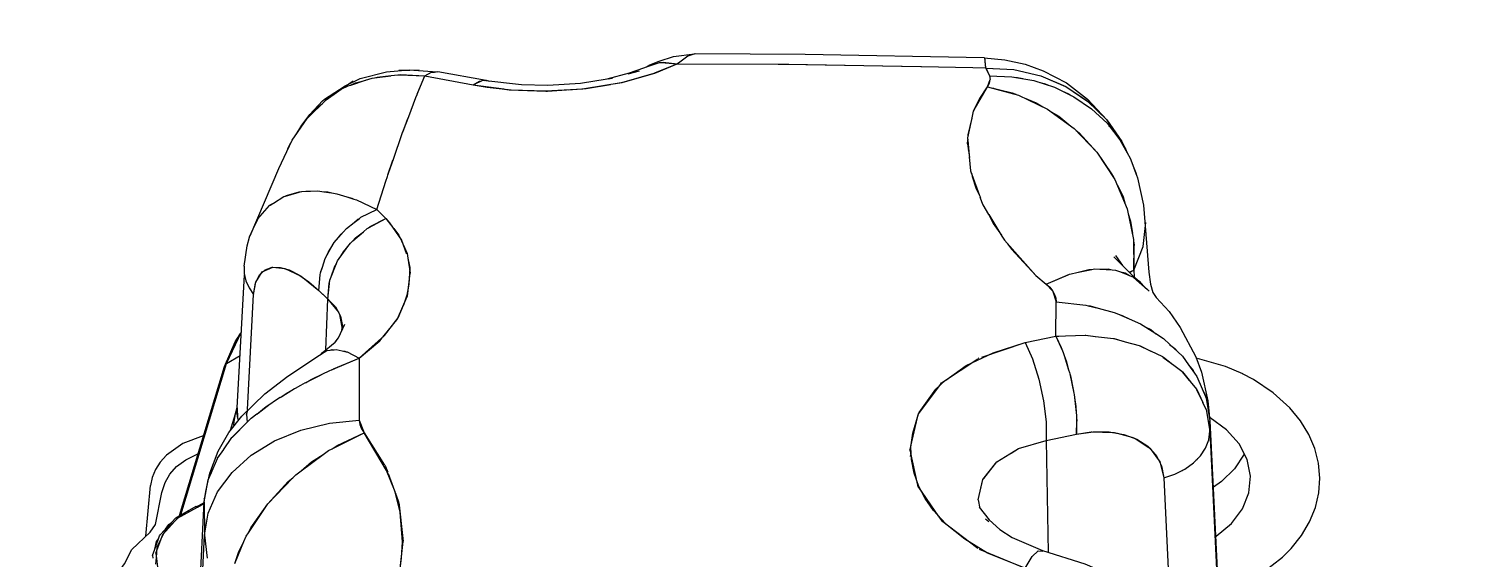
# Model space of a CAD drawing. Header units: millimetres. Extents: x 1084702 to 1166801, y 36632 to 124519.
# Drawn here: x 1102688 to 1102894.3, y 46001 to 46076.4 of the extents above; entities that cross this region are included whole.
import ezdxf

# ---------------------------------------------------------------- set-up
doc = ezdxf.new("R2010")
doc.units = ezdxf.units.MM
doc.header["$LTSCALE"] = 250
doc.layers.get('0').update_dxf_attribs({"color": 255})
doc.layers.add('%posline', color=240, linetype='Continuous')
doc.layers.add('%symbol', color=1, linetype='Continuous')
doc.styles.add('ROMANS', font='ROMANS.shx', dxfattribs={"height": 100})
doc.dimstyles.new('dott', dxfattribs={"dimscale": 100, "dimtxt": 150, "dimasz": 0.01, "dimexe": 0.5, "dimexo": 1, "dimgap": 1, "dimtad": 1, "dimdsep": 46, "dimtxsty": 'ROMANS', "dimcen": 1.5, "dimclrd": 1, "dimclre": 1, "dimclrt": 2, "dimazin": 2, "dimtfac": 1, "dimtmove": 2, "dimatfit": 3, "dimldrblk": 'DOT', "dimfxl": 1, "dimtvp": 100, "dimtolj": 1, "dimarcsym": 0})

# ---------------------------------------------------------------- blocks, each defined once
blk = doc.blocks.new('_Dot')
at = {"color": 0, "linetype": 'ByBlock', "lineweight": -2}
blk.add_line((-0.5, 0), (-1, 0), dxfattribs=at)
at = {"color": 0, "linetype": 'ByBlock', "const_width": 0.5}
blk.add_lwpolyline([(-0.25, 0, 1), (0.25, 0, 1)], format="xyb", close=True, dxfattribs=at)
blk = doc.blocks.new('GENERATOR-BORDE')
for p, q in [((-2130.01, -429.28), (-2128.44, -460.98)), ((-2130.01, -429.28), (-2128.44, -460.98)), ((-2129.71, -440.99), (-2128.46, -465.74)), ((-2129.71, -440.99), (-2128.46, -465.74)), ((-1985.31, -477.26), (-1983.81, -446.89)), ((-1985.31, -477.26), (-1983.81, -446.89)), ((-1991.89, -469.13), (-1990.92, -448.94)), ((-1991.89, -469.13), (-1990.92, -448.94)), ((-1985.31, -475.77), (-1984.11, -450.77)), ((-1985.31, -475.77), (-1984.11, -450.77)), ((-2135.34, -458.41), (-2135.04, -455.67)), ((-2100.72, -454.95), (-2100.14, -460.09)), ((-2135.84, -458.1), (-2135.8, -457.73)), ((-2135.33, -456.87), (-2135.27, -457.78)), ((-2135.27, -457.78), (-2135.17, -459.27)), ((-2128.44, -460.98), (-2128.06, -457.73)), ((-2128.44, -460.98), (-2128.06, -457.73)), ((-2124.09, -456.94), (-2123.6, -458.5)), ((-2124.09, -456.94), (-2122.81, -460.07)), ((-2018.15, -459.01), (-2011.62, -456.29)), ((-2011.62, -456.29), (-2010.62, -457.92)), ((-2011.62, -456.29), (-2010.62, -457.92)), ((-2135.84, -458.1), (-2135.51, -459.01)), ((-2135.51, -459.01), (-2135.27, -460.06)), ((-2135.51, -459.01), (-2134.98, -460.47)), ((-2135.34, -458.41), (-2134.37, -461.08)), ((-2135.17, -459.27), (-2134.07, -461.53)), ((-2123.6, -458.5), (-2122.81, -460.07)), ((-2023.53, -463.05), (-2018.35, -459.12)), ((-2010.62, -457.92), (-2009.76, -458.76)), ((-2010.62, -457.92), (-2009.76, -458.76)), ((-2009.76, -458.76), (-2009.1, -458.71)), ((-2009.76, -458.76), (-2009.1, -458.71)), ((-2008.62, -474.48), (-2008.36, -458.5)), ((-2008.62, -474.48), (-2008.36, -458.5)), ((-2136.76, -460.83), (-2136.09, -468.04)), ((-2135.27, -460.06), (-2134.98, -460.47)), ((-2134.98, -460.47), (-2134.83, -460.88)), ((-2134.83, -460.88), (-2134.69, -461.08)), ((-2134.69, -461.08), (-2132.5, -463.45)), ((-2134.37, -461.08), (-2132.25, -463.39)), ((-2134.07, -461.53), (-2132.12, -463.48)), ((-2133.99, -461.85), (-2133.5, -462.52)), ((-2128.46, -465.74), (-2128.44, -460.98)), ((-2128.46, -465.74), (-2128.44, -460.98)), ((-2128.44, -460.98), (-2127.89, -464.12)), ((-2128.44, -460.98), (-2127.89, -464.12)), ((-2122.81, -460.07), (-2122.49, -460.86)), ((-2122.49, -460.86), (-2122.18, -461.32)), ((-2122.18, -461.32), (-2121.82, -462.03)), ((-2122.18, -461.32), (-2119.43, -465.44)), ((-2100.73, -465.24), (-2100.18, -460.52)), ((-2100.17, -460.47), (-2100.13, -460.13)), ((-2100.14, -460.09), (-2100.13, -460.13)), ((-2133.5, -462.52), (-2133.11, -462.79)), ((-2132.5, -463.45), (-2129.62, -465.1)), ((-2132.25, -463.39), (-2129.44, -464.99)), ((-2132.12, -463.48), (-2129.44, -464.99)), ((-2131.97, -463.76), (-2125.58, -485)), ((-2131.97, -463.76), (-2125.58, -485)), ((-2131.78, -463.87), (-2125.3, -485.44)), ((-2131.78, -463.87), (-2125.3, -485.44)), ((-2121.82, -462.03), (-2119.43, -465.44)), ((-2121.23, -462.74), (-2121.23, -462.88)), ((-2100.45, -462.89), (-2100.4, -462.89)), ((-2100.45, -462.89), (-2100.4, -462.89)), ((-2026.86, -467.84), (-2023.93, -463.62)), ((-2023.92, -463.61), (-2023.53, -463.05)), ((-2017.24, -463.32), (-2016.76, -462.95)), ((-2130.81, -464.42), (-2130.74, -464.47)), ((-2130.74, -464.47), (-2130.66, -464.51)), ((-2129.62, -465.1), (-2129.44, -464.99)), ((-2129.53, -465.05), (-2128.61, -465.56)), ((-2129.53, -465.05), (-2128.61, -465.56)), ((-2129.44, -464.99), (-2128.53, -465.57)), ((-2129.44, -464.99), (-2128.53, -465.5)), ((-2128.61, -465.56), (-2128.53, -465.63)), ((-2128.61, -465.56), (-2128.53, -465.63)), ((-2128.46, -465.74), (-2127.91, -468.84)), ((-2128.46, -465.74), (-2128.25, -467.19)), ((-2127.89, -464.12), (-2126.56, -467.13)), ((-2127.89, -464.12), (-2126.56, -467.13)), ((-2119.43, -465.44), (-2116.51, -468.6)), ((-2119.43, -465.44), (-2115.84, -469.16)), ((-2102.28, -469.74), (-2100.88, -465.88)), ((-2100.87, -465.86), (-2100.77, -465.56)), ((-2100.77, -465.56), (-2100.73, -465.28)), ((-2018.32, -466), (-2018.05, -464.8)), ((-2018.32, -466), (-2017.63, -468.89)), ((-2128.53, -466.15), (-2128.39, -466.21)), ((-2126.56, -467.13), (-2124.5, -469.91)), ((-2126.56, -467.13), (-2124.5, -469.91)), ((-2117.53, -467.41), (-2117.53, -467.5)), ((-2101.22, -466.8), (-2101.11, -466.83)), ((-2101.22, -466.82), (-2101.12, -466.85)), ((-2027.93, -472.65), (-2026.93, -468.09)), ((-2026.92, -468.06), (-2026.88, -467.87)), ((-2026.88, -467.87), (-2026.86, -467.84)), ((-2017.97, -467.45), (-2017.63, -468.89)), ((-2127.91, -468.84), (-2127.9, -468.86)), ((-2127.9, -468.85), (-2127.9, -468.87)), ((-2127.9, -468.86), (-2127.56, -469.65)), ((-2127.9, -468.87), (-2127.45, -469.9)), ((-2127.49, -469.81), (-2126.58, -471.92)), ((-2124.5, -469.91), (-2121.77, -472.36)), ((-2124.5, -469.91), (-2121.77, -472.36)), ((-2116.51, -468.6), (-2115.84, -469.16)), ((-2115.84, -469.16), (-2115.44, -469.58)), ((-2115.44, -469.58), (-2114.66, -470.16)), ((-2114.66, -470.16), (-2113.17, -471.41)), ((-2114.66, -470.16), (-2111.55, -472.45)), ((-2102.64, -470.74), (-2102.35, -469.93)), ((-2017.63, -468.89), (-2015.64, -471.41)), ((-2017.49, -469.07), (-2015.64, -471.41)), ((-1992.39, -471.21), (-1991.89, -469.13)), ((-1992.21, -470.84), (-1991.89, -469.13)), ((-1991.89, -469.13), (-1990.31, -469.67)), ((-1990.31, -469.67), (-1988.89, -470.4)), ((-1989.45, -470.11), (-1989.23, -470.2)), ((-1989.23, -470.2), (-1989.13, -470.28)), ((-2126.58, -471.92), (-2126.55, -471.96)), ((-2126.55, -471.95), (-2126.53, -471.99)), ((-2126.55, -471.96), (-2125.92, -472.86)), ((-2126.53, -471.99), (-2125.68, -473.2)), ((-2113.17, -471.41), (-2111.55, -472.45)), ((-2105.72, -475.56), (-2102.78, -470.95)), ((-2102.75, -470.9), (-2102.64, -470.74)), ((-2027.95, -472.18), (-2027.89, -472.45)), ((-2015.64, -471.41), (-2012.54, -473.32)), ((-1993.67, -473.11), (-1992.66, -471.74)), ((-1992.98, -472.36), (-1992.21, -470.84)), ((-1992.66, -471.74), (-1992.45, -471.46)), ((-1992.45, -471.46), (-1992.39, -471.21)), ((-1988.89, -470.4), (-1987.65, -471.28)), ((-1987.65, -471.28), (-1986.66, -472.29)), ((-1987.3, -471.64), (-1987.12, -471.77)), ((-1987.12, -471.77), (-1987.01, -471.93)), ((-1986.66, -472.29), (-1985.92, -473.39)), ((-2125.74, -473.12), (-2124.51, -474.88)), ((-2121.77, -472.36), (-2118.47, -474.39)), ((-2121.77, -472.36), (-2118.47, -474.39)), ((-2118.47, -474.39), (-2114.72, -475.93)), ((-2118.47, -474.39), (-2114.72, -475.93)), ((-2111.55, -472.45), (-2110.77, -473.03)), ((-2110.77, -473.03), (-2110.26, -473.28)), ((-2110.26, -473.28), (-2109.53, -473.75)), ((-2110.26, -473.28), (-2105.72, -475.56)), ((-2109.62, -473.6), (-2109.61, -473.7)), ((-2109.53, -473.75), (-2105.72, -475.56)), ((-2109.06, -473.88), (-2109.06, -473.97)), ((-2028.02, -473.06), (-2027.94, -472.68)), ((-2028.02, -473.06), (-2027.9, -473.58)), ((-2027.89, -473.63), (-2026.95, -477.75)), ((-2013.6, -472.67), (-2012.54, -473.32)), ((-2012.54, -473.32), (-2008.62, -474.48)), ((-1995.94, -474.73), (-1994.01, -473.48)), ((-1995.71, -474.64), (-1994.16, -473.65)), ((-1994.16, -473.65), (-1992.98, -472.36)), ((-1994.01, -473.48), (-1993.88, -473.39)), ((-1993.88, -473.39), (-1993.67, -473.11)), ((-1993.29, -472.71), (-1993.25, -472.55)), ((-1993.18, -472.59), (-1993.15, -472.4)), ((-1985.92, -473.39), (-1985.47, -474.57)), ((-1985.84, -473.59), (-1985.78, -473.68)), ((-1985.78, -473.68), (-1985.74, -473.86)), ((-2124.72, -475.95), (-2123.88, -478.72)), ((-2124.72, -475.95), (-2123.88, -478.72)), ((-2124.51, -474.88), (-2124.46, -474.93)), ((-2124.46, -474.93), (-2124.43, -474.97)), ((-2124.45, -474.94), (-2122.37, -477.09)), ((-2124.43, -474.97), (-2122.37, -477.09)), ((-2114.72, -475.93), (-2110.64, -476.93)), ((-2114.72, -475.93), (-2110.64, -476.93)), ((-2106.39, -477.36), (-2105.72, -475.56)), ((-2106.31, -476.73), (-2106.09, -476.13)), ((-2106.09, -476.13), (-2105.72, -475.56)), ((-2105, -474.42), (-2104.99, -474.42)), ((-2027.6, -475.83), (-2027.39, -475.83)), ((-2027.6, -475.83), (-2027.39, -475.83)), ((-2008.64, -477.12), (-2008.62, -474.48)), ((-2008.64, -477.12), (-2008.62, -474.48)), ((-2008.62, -474.48), (-2004.28, -475.37)), ((-2008.62, -474.48), (-2004.28, -475.37)), ((-2008.62, -474.48), (-2008.62, -474.48)), ((-2004.29, -477.73), (-2004.28, -475.37)), ((-2004.28, -475.37), (-2004.25, -477.21)), ((-2004.28, -475.37), (-2001.92, -475.69)), ((-2004.28, -475.37), (-2002.2, -475.67)), ((-2002.2, -475.67), (-2002.09, -475.67)), ((-2002.09, -475.67), (-1999.2, -475.6)), ((-2001.92, -475.69), (-1999.66, -475.68)), ((-1999.66, -475.68), (-1997.57, -475.33)), ((-1999.2, -475.6), (-1998.91, -475.59)), ((-1998.91, -475.59), (-1998.52, -475.49)), ((-1998.52, -475.49), (-1996.45, -474.92)), ((-1997.57, -475.33), (-1995.71, -474.64)), ((-1996.45, -474.92), (-1996.07, -474.81)), ((-1996.07, -474.81), (-1995.94, -474.73)), ((-1985.87, -478.87), (-1985.31, -475.77)), ((-1985.86, -478.85), (-1985.31, -475.77)), ((-1985.47, -474.57), (-1985.31, -475.77)), ((-1985.31, -475.77), (-1985.31, -477.26)), ((-1985.31, -475.77), (-1985.31, -477.26)), ((-2124.26, -476.62), (-2124.22, -477.14)), ((-2124.22, -477.14), (-2124, -478.29)), ((-2124, -478.29), (-2123.82, -478.96)), ((-2123.9, -478.49), (-2123.8, -479.04)), ((-2123.86, -478.7), (-2123.77, -477.88)), ((-2123.79, -479.13), (-2123.71, -477.69)), ((-2123.77, -477.88), (-2123.72, -477.74)), ((-2123.71, -477.69), (-2123.61, -477.42)), ((-2122.46, -478.14), (-2122.37, -477.09)), ((-2122.46, -478.14), (-2122.37, -477.09)), ((-2122.46, -478.14), (-2122.23, -478.93)), ((-2122.46, -478.14), (-2122.23, -478.93)), ((-2122.37, -477.09), (-2121.78, -477.62)), ((-2121.78, -477.62), (-2120.96, -478.24)), ((-2120.97, -478.22), (-2119.66, -479.28)), ((-2120.79, -478.36), (-2119.08, -479.66)), ((-2110.64, -476.93), (-2106.39, -477.36)), ((-2110.64, -476.93), (-2106.39, -477.36)), ((-2106.4, -482.46), (-2106.39, -477.36)), ((-2106.39, -477.36), (-2106.31, -476.73)), ((-2026.94, -477.78), (-2026.86, -478.14)), ((-2026.86, -478.14), (-2026.78, -478.25)), ((-2026.78, -478.25), (-2026.72, -478.44)), ((-2026.78, -478.25), (-2023.78, -482.28)), ((-2026.72, -478.44), (-2024.34, -481.79)), ((-2009, -480.13), (-2008.64, -477.12)), ((-2009, -480.13), (-2008.64, -477.12)), ((-2004.59, -480.6), (-2004.34, -478.45)), ((-2004.4, -479.28), (-2004.34, -478.45)), ((-2004.34, -478.45), (-2004.29, -478.01)), ((-2004.29, -477.73), (-2004.25, -477.21)), ((-2004.29, -477.53), (-2004.27, -477.53)), ((-2004.29, -477.53), (-2004.27, -477.54)), ((-2004.29, -478.01), (-2004.29, -477.73)), ((-1985.85, -480.49), (-1985.31, -477.26)), ((-1985.6, -480.1), (-1985.31, -477.26)), ((-2123.87, -478.67), (-2123.87, -478.67)), ((-2123.86, -478.7), (-2123.79, -479.13)), ((-2123.82, -478.95), (-2123.78, -479.06)), ((-2123.82, -478.96), (-2123.8, -479.04)), ((-2123.82, -478.96), (-2123.8, -479.04)), ((-2123.8, -479.01), (-2123.78, -479.08)), ((-2123.8, -479.04), (-2123.79, -479.13)), ((-2123.8, -479.04), (-2123.79, -479.13)), ((-2123.79, -479.13), (-2122.72, -498.03)), ((-2122.28, -478.87), (-2121.43, -495.26)), ((-2122.28, -478.87), (-2121.43, -495.26)), ((-2119.66, -479.28), (-2118.98, -479.73)), ((-2119.56, -479.35), (-2119.51, -479.33)), ((-2119.56, -479.35), (-2119.51, -479.33)), ((-2118.99, -479.73), (-2118.48, -480.11)), ((-2118.48, -480.11), (-2117.65, -480.61)), ((-2009.66, -483.21), (-2009, -480.13)), ((-2009.66, -483.21), (-2009, -480.13)), ((-2004.59, -480.6), (-2004.4, -479.28)), ((-1987.21, -481.74), (-1986.42, -480.07)), ((-1987.18, -481.7), (-1986.34, -479.89)), ((-1986.36, -479.94), (-1985.88, -478.91)), ((-1985.95, -480.73), (-1985.85, -480.49)), ((-1985.88, -478.91), (-1985.87, -478.88)), ((-1985.87, -478.87), (-1985.86, -478.85)), ((-2117.67, -480.59), (-2116.57, -481.31)), ((-2117.43, -480.74), (-2115.6, -481.84)), ((-2116.57, -481.31), (-2115.48, -481.91)), ((-2116.27, -481.44), (-2116.17, -481.53)), ((-2116.08, -481.55), (-2116.01, -481.62)), ((-2115.49, -481.91), (-2114.73, -482.36)), ((-2114.73, -482.36), (-2114.06, -482.7)), ((-2106.4, -483.12), (-2106.4, -482.45)), ((-2024.35, -481.78), (-2024.15, -481.78)), ((-2024.35, -481.78), (-2024.15, -481.78)), ((-2024.34, -481.79), (-2022.93, -483.04)), ((-2023.76, -482.31), (-2023.51, -482.65)), ((-2005.25, -483.94), (-2004.67, -481.21)), ((-2005.18, -483.68), (-2004.71, -481.47)), ((-2004.71, -481.47), (-2004.67, -481.21)), ((-2004.67, -481.21), (-2004.64, -481.03)), ((-2004.64, -481.03), (-2004.59, -480.6)), ((-1988.12, -482.86), (-1987.24, -481.79)), ((-1987.24, -481.79), (-1987.21, -481.74)), ((-1987.22, -481.74), (-1987.18, -481.7)), ((-1987.17, -483.59), (-1986.42, -481.82)), ((-1986.42, -481.82), (-1985.95, -480.73)), ((-1986.42, -481.82), (-1985.99, -480.95)), ((-1985.99, -480.95), (-1985.95, -480.73)), ((-2114.07, -482.68), (-2113.23, -483.14)), ((-2113.89, -482.78), (-2111.81, -483.81)), ((-2113.23, -483.14), (-2111.56, -483.93)), ((-2111.58, -483.93), (-2110.66, -484.38)), ((-2110.66, -484.38), (-2110.27, -484.55)), ((-2110.28, -484.54), (-2109.79, -484.77)), ((-2110.05, -484.64), (-2106.41, -486.2)), ((-2106.41, -486.2), (-2106.4, -483.12)), ((-2023.51, -482.65), (-2018.35, -486.11)), ((-2010.56, -486.07), (-2009.66, -483.21)), ((-2010.56, -486.07), (-2009.66, -483.21)), ((-2006.05, -486.56), (-2005.42, -484.53)), ((-2005.78, -485.8), (-2005.42, -484.53)), ((-2005.42, -484.53), (-2005.29, -484.12)), ((-2005.29, -484.12), (-2005.25, -483.94)), ((-2005.25, -483.94), (-2005.18, -483.68)), ((-1990.64, -485.31), (-1989.33, -484.32)), ((-1989.33, -484.32), (-1989.29, -484.26)), ((-1989.29, -484.26), (-1989.23, -484.22)), ((-1989.28, -484.25), (-1988.25, -483.01)), ((-1989.23, -484.22), (-1988.09, -482.81)), ((-1988.34, -485.23), (-1987.49, -484.04)), ((-1988.34, -485.23), (-1987.69, -484.44)), ((-1987.69, -484.44), (-1987.49, -484.04)), ((-1987.49, -484.04), (-1987.17, -483.59)), ((-2125.58, -485), (-2125.3, -485.44)), ((-2125.58, -485), (-2125.3, -485.44)), ((-2125.58, -485), (-2124.08, -488.51)), ((-2125.3, -485.44), (-2123.81, -488.91)), ((-2125.3, -485.44), (-2123.37, -486.54)), ((-2125.3, -485.44), (-2123.37, -486.54)), ((-2125.3, -485.44), (-2123.18, -489.92)), ((-2112.07, -486.61), (-2111.83, -486.76)), ((-2111.83, -486.76), (-2111.4, -487.03)), ((-2111.83, -486.76), (-2111.69, -486.93)), ((-2109.79, -484.77), (-2106.41, -486.2)), ((-2109.05, -485.07), (-2109.05, -485.08)), ((-2108.75, -485.2), (-2108.73, -485.22)), ((-2108.1, -487.06), (-2106.41, -486.2)), ((-2106.41, -486.2), (-2102.78, -489.4)), ((-2106.41, -486.2), (-2103.48, -488.63)), ((-2018.28, -486.16), (-2018.26, -486.17)), ((-2018.26, -486.17), (-2018.14, -486.21)), ((-2017.76, -486.34), (-2011.6, -488.4)), ((-2011.6, -488.4), (-2010.56, -486.07)), ((-2011.6, -488.4), (-2010.56, -486.07)), ((-2006.18, -486.97), (-2006.05, -486.56)), ((-2006.05, -486.56), (-2005.78, -485.8)), ((-1993.79, -487.22), (-1992.07, -486.4)), ((-1992.07, -486.4), (-1992.01, -486.35)), ((-1992.01, -486.35), (-1991.94, -486.31)), ((-1992, -486.34), (-1990.79, -485.42)), ((-1991.94, -486.31), (-1990.6, -485.27)), ((-1989.87, -487.06), (-1989.22, -486.45)), ((-1989.22, -486.45), (-1988.34, -485.23)), ((-2124.51, -487.28), (-2123.61, -489.17)), ((-2124.08, -488.51), (-2123.81, -488.91)), ((-2111.69, -486.93), (-2109.83, -488.46)), ((-2111.69, -486.93), (-2111.4, -487.03)), ((-2111.4, -487.03), (-2111.02, -487.27)), ((-2111.16, -487.37), (-2110.86, -494.59)), ((-2111.16, -487.37), (-2110.86, -494.59)), ((-2111.02, -487.27), (-2110.53, -487.33)), ((-2110.53, -487.33), (-2109.98, -487.39)), ((-2110.53, -487.33), (-2110.24, -487.42)), ((-2110.24, -487.42), (-2109.98, -487.39)), ((-2109.98, -487.39), (-2109.67, -487.42)), ((-2109.83, -488.46), (-2109.69, -488.58)), ((-2109.83, -488.46), (-2109.34, -489.07)), ((-2109.67, -487.42), (-2108.83, -487.23)), ((-2108.83, -487.23), (-2108.28, -487.1)), ((-2108.83, -487.23), (-2108.43, -487.17)), ((-2108.51, -487.15), (-2108.51, -487.18)), ((-2108.43, -487.17), (-2108.28, -487.1)), ((-2108.28, -487.1), (-2108.1, -487.06)), ((-2103.48, -488.63), (-2103.12, -489.07)), ((-2011.6, -488.4), (-2007.23, -489.31)), ((-2011.6, -488.4), (-2007.23, -489.31)), ((-2007.23, -489.31), (-2006.3, -487.22)), ((-2007.23, -489.31), (-2006.47, -487.7)), ((-2006.47, -487.7), (-2006.3, -487.22)), ((-2006.3, -487.22), (-2006.18, -486.97)), ((-1999, -488.98), (-1997.5, -488.56)), ((-1998.94, -488.97), (-1997.38, -488.53)), ((-1997.39, -488.53), (-1995.36, -487.97)), ((-1995.36, -487.97), (-1995.29, -487.94)), ((-1995.29, -487.94), (-1995.22, -487.92)), ((-1995.28, -487.93), (-1993.91, -487.28)), ((-1995.22, -487.92), (-1993.72, -487.19)), ((-1994.4, -487.52), (-1994.39, -487.51)), ((-1994.4, -487.52), (-1994.39, -487.51)), ((-1991.93, -488.98), (-1991.04, -488.15)), ((-1991.05, -488.15), (-1990.31, -487.58)), ((-1991.04, -488.15), (-1989.87, -487.06)), ((-1990.31, -487.58), (-1989.87, -487.06)), ((-2123.82, -488.87), (-2123.61, -489.17)), ((-2123.81, -488.91), (-2123.35, -489.56)), ((-2123.61, -489.17), (-2123.37, -489.52)), ((-2123.59, -489.22), (-2123.39, -489.64)), ((-2123.39, -489.64), (-2123.21, -489.84)), ((-2109.34, -489.07), (-2108.46, -491.02)), ((-2109.2, -492.42), (-2108.84, -490.33)), ((-2109.06, -492.17), (-2108.79, -490.72)), ((-2108.87, -490.11), (-2108.79, -490.72)), ((-2103.05, -489.16), (-2101.62, -490.94)), ((-2102.78, -489.4), (-2100.87, -491.93)), ((-2007.23, -489.31), (-2007.21, -494.2)), ((-2007.23, -489.31), (-2006.8, -489.32)), ((-2007.23, -489.31), (-2007.21, -494.2)), ((-2007.23, -489.31), (-2003.06, -489.44)), ((-2003.06, -489.44), (-2003.03, -489.44)), ((-2003.03, -489.44), (-2001.66, -489.29)), ((-2003.03, -489.44), (-2002.99, -489.44)), ((-2002.99, -489.44), (-2001.6, -489.28)), ((-2001.61, -489.28), (-1999.06, -488.99)), ((-1999.06, -488.99), (-1999, -488.98)), ((-1999, -488.98), (-1998.94, -488.97)), ((-1995.2, -491.08), (-1994.42, -490.58)), ((-1994.43, -490.58), (-1993.74, -490.24)), ((-1994.42, -490.58), (-1993, -489.67)), ((-1993.74, -490.24), (-1993, -489.66)), ((-1993, -489.67), (-1991.93, -488.98)), ((-2110.86, -494.59), (-2109.37, -492.74)), ((-2109.76, -493.47), (-2109.06, -492.17)), ((-2101.51, -491.08), (-2101.02, -491.68)), ((-2101.02, -491.68), (-2100.97, -491.79)), ((-2100.97, -491.8), (-2099.56, -494.94)), ((-2100.87, -491.93), (-2100.1, -493.73)), ((-2001.24, -493.28), (-1998.93, -492.68)), ((-1998.93, -492.68), (-1998.34, -492.43)), ((-1998.34, -492.43), (-1996.8, -491.77)), ((-1998.34, -492.43), (-1997.82, -492.28)), ((-1997.82, -492.28), (-1996.8, -491.77)), ((-1996.8, -491.77), (-1995.2, -491.08)), ((-2112.14, -495.82), (-2110.86, -494.59)), ((-2112.14, -495.82), (-2111.16, -494.88)), ((-2111.16, -494.88), (-2110.86, -494.59)), ((-2110.86, -494.59), (-2109.76, -493.47)), ((-2110.86, -494.59), (-2110.59, -497.28)), ((-2110.86, -494.59), (-2110.69, -496.82)), ((-2099.56, -494.94), (-2099.55, -495.03)), ((-2007.65, -495.67), (-2007.21, -494.2)), ((-2007.44, -495.27), (-2007.26, -494.74)), ((-2007.44, -494.97), (-2007.35, -495.01)), ((-2007.44, -494.97), (-2007.35, -495.01)), ((-2007.26, -494.74), (-2007.21, -494.2)), ((-2007.21, -494.2), (-2002.98, -493.74)), ((-2002.98, -493.74), (-2002.66, -493.65)), ((-2002.66, -493.65), (-2001.24, -493.28)), ((-2002.66, -493.65), (-2002.38, -493.62)), ((-2002.38, -493.62), (-2001.24, -493.28)), ((-2122.53, -497.21), (-2122.08, -496.21)), ((-2122.08, -496.21), (-2121.43, -495.26)), ((-2121.43, -495.26), (-2121.17, -496.86)), ((-2121.43, -495.26), (-2121.13, -496.98)), ((-2121.17, -496.86), (-2120.6, -498.03)), ((-2121.13, -496.98), (-2120.2, -498.48)), ((-2115, -498.05), (-2113.59, -497.07)), ((-2114.45, -497.67), (-2112.14, -495.82)), ((-2113.59, -497.07), (-2112.14, -495.82)), ((-2112.14, -495.82), (-2111.98, -498.07)), ((-2112.14, -495.82), (-2112.14, -495.83)), ((-2110.69, -496.82), (-2110.61, -497.08)), ((-2099.55, -495.03), (-2099.14, -498.26)), ((-2010.09, -497.94), (-2008.61, -496.71)), ((-2010.09, -497.94), (-2008.61, -496.71)), ((-2008.61, -496.71), (-2007.68, -495.7)), ((-2008.61, -496.71), (-2008.11, -496.27)), ((-2008.61, -496.71), (-2005.51, -498.06)), ((-2008.61, -496.71), (-2005.28, -498.12)), ((-2008.11, -496.27), (-2007.72, -495.78)), ((-2007.72, -495.78), (-2007.44, -495.27)), ((-2007.68, -495.7), (-2007.65, -495.67)), ((-1996.19, -497.73), (-1994.2, -495.96)), ((-1995.38, -497.15), (-1994.8, -496.49)), ((-1994.2, -495.96), (-1993.95, -495.73)), ((-2122.79, -499.29), (-2122.77, -498.24)), ((-2122.77, -498.24), (-2122.67, -497.83)), ((-2122.68, -497.73), (-2122.63, -497.63)), ((-2122.68, -497.73), (-2122.67, -497.83)), ((-2122.67, -497.83), (-2122.63, -497.63)), ((-2122.63, -497.63), (-2122.53, -497.21)), ((-2120.6, -498.03), (-2119.79, -498.78)), ((-2120.2, -498.48), (-2118.69, -499.14)), ((-2119.79, -498.78), (-2118.78, -499.13)), ((-2119.75, -498.8), (-2119.74, -498.69)), ((-2118.78, -499.13), (-2117.63, -499.11)), ((-2118.69, -499.14), (-2116.99, -498.96)), ((-2118, -499.07), (-2117.98, -499.12)), ((-2117.9, -499.06), (-2117.87, -499.11)), ((-2117.63, -499.11), (-2116.35, -498.74)), ((-2116.99, -498.96), (-2114.77, -497.89)), ((-2116.35, -498.74), (-2115, -498.05)), ((-2114.77, -497.89), (-2114.66, -497.84)), ((-2114.66, -497.84), (-2114.45, -497.67)), ((-2111.98, -498.07), (-2111.9, -498.33)), ((-2111.9, -498.33), (-2111.64, -499.15)), ((-2111.9, -498.33), (-2111.88, -498.53)), ((-2111.88, -498.53), (-2111.64, -499.15)), ((-2111.79, -498.76), (-2111.77, -498.74)), ((-2111.79, -498.76), (-2111.77, -498.74)), ((-2110.59, -497.28), (-2109.48, -500.03)), ((-2110.34, -497.89), (-2109.94, -499.12)), ((-2109.94, -499.12), (-2109.64, -499.63)), ((-2099.48, -500.41), (-2099.14, -498.27)), ((-2099.2, -497.8), (-2099.19, -497.79)), ((-2099.17, -498.47), (-2099.16, -498.47)), ((-2099.17, -498.47), (-2099.16, -498.47)), ((-2099.14, -498.27), (-2099.14, -498.27)), ((-2014.55, -502.97), (-2010.09, -497.94)), ((-2013.55, -501.69), (-2010.09, -497.94)), ((-2005.51, -498.06), (-2005.28, -498.12)), ((-2005.28, -498.12), (-2005.07, -498.2)), ((-2005.07, -498.2), (-2004.24, -498.37)), ((-2004.24, -498.37), (-2002.54, -498.79)), ((-2004.24, -498.37), (-2002.11, -498.8)), ((-2002.54, -498.79), (-2002.11, -498.8)), ((-2002.43, -498.79), (-2002.35, -498.76)), ((-2002.11, -498.8), (-2001.73, -498.88)), ((-2001.73, -498.88), (-2000.98, -498.84)), ((-2000.98, -498.84), (-1999.23, -498.75)), ((-2000.98, -498.84), (-1999.81, -498.88)), ((-2000.96, -498.84), (-2000.96, -498.84)), ((-1999.81, -498.88), (-1999.23, -498.75)), ((-1999.8, -498.78), (-1999.7, -498.86)), ((-1999.68, -498.77), (-1999.61, -498.84)), ((-1999.23, -498.75), (-1998.73, -498.72)), ((-1998.73, -498.72), (-1998.18, -498.51)), ((-1998.18, -498.51), (-1996.74, -497.95)), ((-1998.18, -498.51), (-1997.4, -498.33)), ((-1997.88, -498.44), (-1997.87, -498.39)), ((-1997.74, -499.37), (-1996.26, -497.87)), ((-1997.58, -498.37), (-1997.53, -498.25)), ((-1997.4, -498.33), (-1996.74, -497.95)), ((-1996.8, -498.42), (-1996.15, -498.73)), ((-1996.75, -498.37), (-1996.15, -498.73)), ((-1996.74, -497.95), (-1996.19, -497.73)), ((-1996.26, -497.87), (-1995.38, -497.15)), ((-1996.17, -503.07), (-1996.15, -498.73)), ((-1996.15, -498.73), (-1996.11, -497.75)), ((-1996.15, -498.73), (-1996.11, -497.75)), ((-1996.15, -498.73), (-1996.09, -502.2)), ((-1996.15, -498.73), (-1994.81, -502.06)), ((-1995.85, -497.43), (-1995.38, -497.15)), ((-2122.79, -499.29), (-2122.34, -502.17)), ((-2111.64, -499.15), (-2111.24, -500.39)), ((-2111.24, -500.39), (-2110.94, -500.91)), ((-2110.94, -500.91), (-2110.42, -501.82)), ((-2110.94, -500.91), (-2110.79, -501.31)), ((-2109.48, -500.03), (-2108.02, -502.06)), ((-2109.11, -500.54), (-2108.65, -501.34)), ((-2100.59, -503.32), (-2099.59, -501.08)), ((-2100.37, -503), (-2099.73, -501.13)), ((-2099.71, -501.07), (-2099.7, -501.05)), ((-2099.59, -501.08), (-2099.48, -500.41)), ((-1998.97, -500.61), (-1997.74, -499.37)), ((-1998.73, -500.8), (-1997.74, -499.37)), ((-2122.34, -502.17), (-2122.02, -503.39)), ((-2110.79, -501.31), (-2110.42, -501.82)), ((-2110.42, -501.82), (-2109.95, -502.63)), ((-2109.95, -502.63), (-2109.33, -503.35)), ((-2108.65, -501.34), (-2108.02, -502.06)), ((-2108.02, -502.06), (-2107.65, -502.57)), ((-2107.65, -502.57), (-2107.31, -502.87)), ((-2107.31, -502.87), (-2105.81, -504.18)), ((-2107.31, -502.87), (-2106.91, -503.32)), ((-2102.09, -505.45), (-2100.37, -503)), ((-2015.01, -503.71), (-2014.55, -502.97)), ((-2014.12, -502.48), (-2013.55, -501.69)), ((-1997.08, -507.43), (-1996.17, -503.07)), ((-1996.16, -502.7), (-1996.09, -502.2)), ((-1994.81, -502.06), (-1994.81, -502.07)), ((-1994.81, -502.06), (-1994.43, -505.5)), ((-1994.81, -502.07), (-1994.44, -505.5)), ((-1994.74, -502.7), (-1994.74, -502.7)), ((-2122.03, -503.36), (-2122.03, -503.38)), ((-2122.03, -503.38), (-2122.02, -503.39)), ((-2122.03, -503.38), (-2122.02, -503.39)), ((-2122.02, -503.39), (-2122.01, -503.46)), ((-2122.01, -503.46), (-2121.19, -505.22)), ((-2121.21, -505.16), (-2120.84, -505.97)), ((-2121.17, -505.25), (-2120.83, -505.99)), ((-2109.33, -503.35), (-2108.62, -504.17)), ((-2109.33, -503.35), (-2108.96, -503.86)), ((-2108.96, -503.86), (-2108.62, -504.17)), ((-2108.62, -504.17), (-2108.22, -504.62)), ((-2108.22, -504.62), (-2107.11, -505.49)), ((-2106.91, -503.32), (-2105.81, -504.18)), ((-2105.81, -504.18), (-2105.28, -504.65)), ((-2105.28, -504.65), (-2105.08, -504.75)), ((-2105.08, -504.75), (-2102.61, -506.05)), ((-2105.08, -504.75), (-2104.85, -504.93)), ((-2104.85, -504.93), (-2102.61, -506.05)), ((-2104.2, -505.26), (-2104.16, -505.24)), ((-2102.61, -506.05), (-2101.63, -504.8)), ((-2101.49, -504.62), (-2100.76, -503.69)), ((-2100.76, -503.69), (-2100.61, -503.34)), ((-2016.8, -506.64), (-2015.06, -503.8)), ((-2016.18, -505.37), (-2014.97, -503.68)), ((-1996.61, -505.7), (-1996.35, -503.94)), ((-2120.84, -505.97), (-2120.83, -505.99)), ((-2120.83, -505.99), (-2120.82, -506)), ((-2120.82, -506), (-2119.16, -507.91)), ((-2107.11, -505.49), (-2106.38, -506.06)), ((-2107.11, -505.49), (-2106.59, -505.95)), ((-2106.77, -508.71), (-2103.9, -507.35)), ((-2106.59, -505.95), (-2106.38, -506.06)), ((-2106.38, -506.06), (-2106.15, -506.24)), ((-2106.15, -506.24), (-2103.9, -507.35)), ((-2103.9, -507.35), (-2102.91, -506.36)), ((-2103.9, -507.35), (-2102.61, -511.39)), ((-2103.58, -505.54), (-2103.57, -505.57)), ((-2102.91, -506.36), (-2102.61, -506.05)), ((-2102.69, -506.13), (-2102.61, -506.05)), ((-2102.61, -506.05), (-2102.09, -505.45)), ((-2017.65, -508.02), (-2016.82, -506.66)), ((-2016.82, -506.67), (-2016.18, -505.37)), ((-1996.93, -506.73), (-1996.61, -505.7)), ((-1994.44, -505.5), (-1994.43, -505.5)), ((-1994.44, -505.51), (-1994.43, -505.5)), ((-1994.43, -505.5), (-1994.43, -505.5)), ((-2119.16, -507.91), (-2119.11, -507.95)), ((-2119.11, -507.94), (-2119.07, -507.99)), ((-2119.1, -507.95), (-2118.7, -508.21)), ((-2119.07, -507.99), (-2118.59, -508.27)), ((-2118.61, -508.26), (-2117.13, -509.2)), ((-2117.13, -509.2), (-2116.91, -509.26)), ((-2116.92, -509.25), (-2116.77, -509.34)), ((-2116.9, -509.26), (-2114.97, -509.83)), ((-2116.77, -509.34), (-2115.29, -509.78)), ((-2109.58, -509.6), (-2108.16, -509.15)), ((-2108.16, -509.15), (-2107.47, -508.97)), ((-2108.15, -509.15), (-2107.18, -508.84)), ((-2107.47, -508.97), (-2107.18, -508.84)), ((-2107.18, -508.84), (-2106.77, -508.71)), ((-2019.19, -512.35), (-2018.12, -509.33)), ((-2018.59, -510.3), (-2017.98, -509.04)), ((-2018.04, -509.11), (-2017.65, -508.02)), ((-1998.84, -511.64), (-1997.08, -507.43)), ((-1998.49, -510.79), (-1997.68, -509.14)), ((-1997.68, -509.14), (-1997.36, -508.11)), ((-2116.26, -509.45), (-2116.24, -509.5)), ((-2116.08, -509.51), (-2116.06, -509.55)), ((-2115.29, -509.78), (-2114.95, -509.84)), ((-2114.95, -509.84), (-2114.81, -509.88)), ((-2114.81, -509.88), (-2114.61, -509.89)), ((-2114.61, -509.89), (-2114.01, -509.97)), ((-2114.57, -509.89), (-2113.36, -509.95)), ((-2114.01, -509.97), (-2113.32, -509.95)), ((-2113.32, -509.95), (-2112.27, -510)), ((-2112.27, -510), (-2111.44, -509.88)), ((-2111.45, -509.88), (-2110.88, -509.85)), ((-2111.42, -509.88), (-2110.33, -509.71)), ((-2110.88, -509.85), (-2110.32, -509.71)), ((-2110.32, -509.71), (-2109.58, -509.6)), ((-2102.61, -511.39), (-2102.39, -512.04)), ((-2019.15, -512.05), (-2018.59, -510.3)), ((-2102.39, -512.04), (-2102.33, -512.23)), ((-2102.33, -512.23), (-2102.24, -512.5)), ((-2102.31, -512.28), (-2101.6, -514.36)), ((-2102.24, -512.5), (-2101.49, -514.67)), ((-2019.56, -514.86), (-2019.38, -512.87)), ((-2019.38, -512.87), (-2019.23, -512.44)), ((-2019.21, -512.47), (-2019.15, -512.05)), ((-2001.4, -515.51), (-1998.84, -511.64)), ((-2001.4, -515.51), (-1999.3, -512.44)), ((-1999.3, -512.44), (-1999.06, -511.97)), ((-1996.66, -514.66), (-1996.15, -513.26)), ((-1996.15, -513.26), (-1995.85, -512.57)), ((-1996.14, -513.24), (-1995.78, -512.26)), ((-1995.85, -512.57), (-1995.78, -512.26)), ((-1995.78, -512.26), (-1995.63, -511.86)), ((-2101.49, -514.66), (-2100.33, -518.02)), ((-2019.81, -516.68), (-2019.54, -514.77)), ((-2019.77, -517.19), (-2019.58, -515.08)), ((-2004.63, -518.89), (-2001.4, -515.51)), ((-2003.94, -518.26), (-2001.4, -515.51)), ((-1998.12, -517.26), (-1997.1, -515.44)), ((-1997.34, -515.99), (-1997.1, -515.44)), ((-1997.1, -515.44), (-1996.66, -514.66)), ((-2116.54, -515.99), (-2116.34, -516.49)), ((-2116.34, -516.49), (-2116.16, -516.77)), ((-2115.95, -517.23), (-2113.8, -520.32)), ((-2019.81, -516.68), (-2019.77, -517.27)), ((-2019.79, -517.36), (-2019.78, -517.25)), ((-2019.79, -517.36), (-2019.77, -517.46)), ((-2019.76, -517.42), (-2019.72, -517.99)), ((-2019.75, -517.55), (-2019.29, -519.74)), ((-2019.68, -515.74), (-2019.65, -515.85)), ((-1999.98, -520.1), (-1997.85, -517.01)), ((-1999.97, -520.09), (-1997.85, -517.02)), ((-1999.96, -519.62), (-1998.12, -517.26)), ((-1999.79, -519.83), (-1997.85, -517.02)), ((-1997.85, -517.01), (-1997.34, -515.99)), ((-1997.85, -517.02), (-1997.85, -517.01)), ((-1997.68, -516.48), (-1997.34, -515.99)), ((-1997.5, -516.22), (-1997.38, -515.93)), ((-1997.5, -516.22), (-1997.38, -515.94)), ((-2115.37, -518.05), (-2114.58, -519.34)), ((-2114.58, -519.34), (-2113.44, -520.89)), ((-2114.58, -519.34), (-2114.13, -519.85)), ((-2100.33, -518.02), (-2100.22, -518.32)), ((-2100.22, -518.32), (-2100.11, -518.64)), ((-2100.21, -518.34), (-2099.46, -520.32)), ((-2100.11, -518.64), (-2099.36, -520.59)), ((-2019.72, -517.99), (-2019.14, -520.35)), ((-2008.41, -521.64), (-2004.63, -518.89)), ((-2006.84, -520.63), (-2005.39, -519.44)), ((-2004.35, -518.6), (-2003.94, -518.26)), ((-2002.15, -521.68), (-1999.96, -519.62)), ((-1999.69, -519.28), (-1999.46, -519.05)), ((-1999.46, -519.05), (-1999.04, -518.44)), ((-2113.8, -520.32), (-2111.09, -522.97)), ((-2113.44, -520.89), (-2111.62, -522.82)), ((-2113.44, -520.89), (-2112.83, -521.54)), ((-2113.15, -520.96), (-2112.36, -521.86)), ((-2112.83, -521.54), (-2112.83, -521.54)), ((-2112.83, -521.54), (-2111.62, -522.82)), ((-2099.36, -520.58), (-2098.34, -523.28)), ((-2019.2, -520.18), (-2018.95, -521.36)), ((-2018.95, -521.36), (-2018.87, -521.5)), ((-2018.87, -521.48), (-2018.82, -521.66)), ((-2018.86, -521.53), (-2016.96, -524.82)), ((-2018.82, -521.66), (-2018.08, -523.16)), ((-2012.58, -523.65), (-2008.41, -521.64)), ((-2007.8, -521.2), (-2006.84, -520.63)), ((-2007.27, -520.81), (-2006.96, -520.7)), ((-2004.66, -523.4), (-2002.15, -521.68)), ((-2002.67, -522.74), (-1999.98, -520.1)), ((-2002.66, -522.74), (-1999.98, -520.1)), ((-1999.98, -520.1), (-1999.98, -520.1)), ((-2112.36, -521.86), (-2111.62, -522.45)), ((-2111.62, -522.82), (-2111.39, -523)), ((-2111.39, -523), (-2109.53, -524.21)), ((-2111.37, -523.02), (-2111.35, -523.04)), ((-2111.35, -523.04), (-2111.15, -523.16)), ((-2111.09, -522.97), (-2108.95, -524.48)), ((-2110.18, -523.61), (-2109.72, -523.98)), ((-2098.34, -523.28), (-2098.15, -523.72)), ((-2098.15, -523.72), (-2098.04, -524.01)), ((-2098.13, -523.78), (-2097.04, -526.39)), ((-2018.26, -522.81), (-2018.12, -522.8)), ((-2018.26, -522.81), (-2018.12, -522.8)), ((-2018.08, -523.16), (-2016.96, -524.82)), ((-2018.07, -522.89), (-2018.05, -523.2)), ((-2016.96, -524.82), (-2012.58, -523.65)), ((-2013.44, -523.95), (-2012.95, -523.75)), ((-2011.74, -523.25), (-2010.04, -522.54)), ((-2010.7, -522.74), (-2010.23, -522.62)), ((-2010.04, -522.54), (-2009.08, -521.96)), ((-2007.42, -524.76), (-2004.66, -523.4)), ((-2006.04, -524.08), (-2005.33, -523.78)), ((-2005.84, -524.86), (-2002.67, -522.75)), ((-2005.83, -524.86), (-2002.67, -522.74)), ((-2005.33, -523.78), (-2005.05, -523.6)), ((-2002.67, -522.75), (-2002.67, -522.74)), ((-2109.72, -523.98), (-2108.95, -524.48)), ((-2109.53, -524.21), (-2108.95, -524.48)), ((-2108.95, -524.48), (-2107.96, -524.95)), ((-2108.95, -524.48), (-2107.26, -525.66)), ((-2108.95, -524.48), (-2107.26, -525.66)), ((-2108.95, -524.48), (-2108.95, -524.48)), ((-2107.96, -524.95), (-2107.62, -525.06)), ((-2107.62, -525.06), (-2106.94, -525.36)), ((-2107.61, -525.07), (-2105.51, -525.75)), ((-2106.94, -525.36), (-2105.48, -525.76)), ((-2105.49, -525.75), (-2104.57, -526.05)), ((-2098.04, -524.01), (-2097.04, -526.39)), ((-2097.99, -524.13), (-2097.98, -524.13)), ((-2097.04, -526.39), (-2090.19, -525.11)), ((-2097.04, -526.39), (-2090.19, -525.11)), ((-2095.2, -526.98), (-2088.35, -525.77)), ((-2090.19, -525.11), (-2085.84, -524.51)), ((-2090.19, -525.11), (-2088.17, -524.77)), ((-2090.19, -525.11), (-2089.26, -525.63)), ((-2090.19, -525.11), (-2088.8, -525.75)), ((-2089.26, -525.63), (-2088.95, -525.68)), ((-2088.63, -525.73), (-2088.35, -525.77)), ((-2088.35, -525.77), (-2087.9, -525.63)), ((-2088.17, -524.77), (-2084.79, -524.39)), ((-2086.65, -524.62), (-2086.62, -524.6)), ((-2085.72, -524.49), (-2085.07, -524.4)), ((-2085.07, -524.4), (-2079.82, -524.22)), ((-2079.81, -524.22), (-2079.58, -524.21)), ((-2079.58, -524.21), (-2076.91, -524.39)), ((-2076.68, -524.4), (-2074.08, -524.57)), ((-2074.33, -524.56), (-2069.11, -525.41)), ((-2074.08, -524.57), (-2070.65, -525.16)), ((-2070.98, -525.93), (-2070.35, -526.03)), ((-2070.25, -525.23), (-2068.97, -525.44)), ((-2069.11, -525.41), (-2069.05, -525.43)), ((-2069.04, -525.43), (-2064.11, -526.85)), ((-2068.97, -525.44), (-2064.53, -526.7)), ((-2017.2, -524.46), (-2017.19, -524.43)), ((-2017.06, -524.67), (-2017.05, -524.67)), ((-2016.96, -524.82), (-2013.44, -523.95)), ((-2016.96, -524.82), (-2016.58, -525.88)), ((-2016.96, -524.82), (-2016.67, -525.32)), ((-2016.69, -526.36), (-2016.58, -525.84)), ((-2016.69, -526.36), (-2016.58, -525.88)), ((-2016.67, -525.32), (-2016.58, -525.84)), ((-2016.17, -524.61), (-2016.08, -524.6)), ((-2013.5, -526.25), (-2010.39, -525.71)), ((-2010.39, -525.71), (-2007.42, -524.76)), ((-2009.5, -525.42), (-2008.89, -525.28)), ((-2009.4, -526.39), (-2005.85, -524.86)), ((-2009.39, -526.38), (-2005.84, -524.86)), ((-2008.89, -525.28), (-2008.31, -525.04)), ((-2005.85, -524.86), (-2005.84, -524.86)), ((-2104.57, -526.05), (-2104.23, -526.1)), ((-2104.24, -526.09), (-2103.86, -526.19)), ((-2104.22, -526.1), (-2101.88, -526.4)), ((-2103.86, -526.19), (-2101.84, -526.41)), ((-2101.85, -526.41), (-2100.9, -526.53)), ((-2100.9, -526.53), (-2100.72, -526.53)), ((-2100.75, -527.17), (-2099.22, -527.2)), ((-2100.72, -526.53), (-2097.04, -526.39)), ((-2100.72, -526.53), (-2100.54, -526.55)), ((-2100.54, -526.55), (-2097.04, -526.39)), ((-2099.22, -527.2), (-2097.86, -527.24)), ((-2097.04, -526.39), (-2096.11, -526.88)), ((-2096.11, -526.88), (-2096.01, -526.89)), ((-2096.01, -526.89), (-2095.92, -526.93)), ((-2096.01, -526.89), (-2095.68, -526.92)), ((-2095.92, -526.93), (-2095.68, -526.92)), ((-2095.68, -526.92), (-2095.2, -526.98)), ((-2068.13, -526.68), (-2066.52, -527.1)), ((-2065.89, -527.52), (-2065.53, -527.65)), ((-2065.53, -527.65), (-2064.1, -528.13)), ((-2065.53, -527.65), (-2065.04, -527.94)), ((-2065.04, -527.94), (-2063.7, -528.46)), ((-2065.04, -527.94), (-2064.1, -528.13)), ((-2064.53, -526.7), (-2064.34, -526.78)), ((-2064.31, -526.79), (-2061.15, -528.1)), ((-2064.11, -526.85), (-2061.15, -528.1)), ((-2045.3, -528.02), (-2042.83, -528)), ((-2045.25, -528.02), (-2026.56, -527.69)), ((-2042.83, -528), (-2026.38, -527.69)), ((-2026.42, -527.69), (-2019.04, -527.56)), ((-2019.04, -527.56), (-2017.26, -527.52)), ((-2017.34, -528.52), (-2017.26, -527.52)), ((-2017.33, -528.42), (-2017.26, -527.52)), ((-2017.26, -527.52), (-2017.2, -527.49)), ((-2017.26, -527.52), (-2017.2, -527.49)), ((-2017.2, -527.5), (-2016.69, -526.36)), ((-2017.2, -527.49), (-2016.69, -526.36)), ((-2017.2, -527.49), (-2013.22, -527.27)), ((-2017.2, -527.5), (-2017.18, -527.49)), ((-2017.14, -527.49), (-2013.23, -527.28)), ((-2016.69, -526.36), (-2013.5, -526.25)), ((-2013.23, -527.28), (-2013.22, -527.28)), ((-2013.22, -527.28), (-2009.4, -526.39)), ((-2013.22, -527.27), (-2009.4, -526.39)), ((-2013.06, -526.17), (-2012.71, -526.15)), ((-2012.71, -526.15), (-2011.95, -525.98)), ((-2009.4, -526.39), (-2009.4, -526.39)), ((-2064.1, -528.13), (-2063.64, -528.29)), ((-2063.7, -528.46), (-2061.69, -529.14)), ((-2063.64, -528.29), (-2063.43, -528.27)), ((-2063.43, -528.27), (-2061.17, -528.1)), ((-2063.43, -528.27), (-2063.16, -528.33)), ((-2063.16, -528.33), (-2061.15, -528.1)), ((-2061.69, -529.14), (-2058.67, -529.52)), ((-2061.16, -528.1), (-2061.15, -528.1)), ((-2061.15, -528.1), (-2046.75, -528.04)), ((-2061.15, -528.1), (-2059.61, -529.22)), ((-2061.15, -528.1), (-2061.07, -528.16)), ((-2059.61, -529.22), (-2059.31, -529.31)), ((-2059.59, -529.22), (-2059.56, -529.24)), ((-2059.56, -529.24), (-2059.3, -529.32)), ((-2059.3, -529.32), (-2058.56, -529.55)), ((-2058.56, -529.55), (-2042.91, -529.46)), ((-2046.75, -528.04), (-2045.27, -528.02)), ((-2042.91, -529.46), (-2017.47, -528.97)), ((-2017.47, -528.97), (-2017.35, -528.63)), ((-2017.45, -528.91), (-2017.41, -528.9)), ((-2017.41, -528.9), (-2017.37, -528.69)), ((-2017.35, -528.63), (-2017.34, -528.52)), ((-2017.34, -528.52), (-2017.33, -528.42))]:
    blk.add_line(p, q)
for points in [[(-2145.61, -437.88), (-2145.52, -445.46), (-2145.45, -446.4), (-2145.11, -447.74), (-2143.53, -451.38), (-2140.66, -455.7), (-2139.81, -456.9), (-2138.77, -458.94), (-2136.15, -461.42), (-2135.42, -462.49), (-2134.5, -467.05), (-2134.03, -468.5), (-2133.37, -469.68), (-2132.4, -470.75), (-2131.07, -471.73), (-2129.3, -472.63)], [(-2018.18, -464.99), (-2016.72, -463.17), (-2015.2, -461.78), (-2013.47, -460.66), (-2009.13, -458.8), (-2003.14, -456.88), (-1999.95, -455.52), (-1996.73, -453.71), (-1993.67, -451.53), (-1991.11, -449.15), (-1989.06, -446.57), (-1987.82, -444.65), (-1986.84, -442.59), (-1986.23, -440.78), (-1985.68, -438.24)], [(-2101.18, -453.4), (-2100.69, -455.45), (-2100.37, -457.7), (-2100.24, -460.01), (-2100.57, -464.25), (-2101.28, -467.16), (-2102.54, -470.2), (-2105.72, -475.56)], [(-1981.36, -453.67), (-1977.93, -455.56), (-1975, -457.83), (-1973.74, -459.09), (-1972.28, -460.94), (-1971.12, -462.89), (-1970.29, -464.92), (-1969.8, -467.01), (-1969.65, -469.12), (-1969.84, -471.23), (-1970.37, -473.31), (-1971.24, -475.33), (-1972.44, -477.27), (-1973.94, -479.1), (-1976.31, -481.26), (-1979.11, -483.14), (-1980.66, -483.97)], [(-2011.62, -456.29), (-2016.95, -458.4), (-2020.2, -460.39), (-2022.95, -462.61)], [(-1984.43, -460.83), (-1982.26, -462.64), (-1980.68, -464.74), (-1979.75, -467.02), (-1979.52, -469.39), (-1979.99, -471.74), (-1981.14, -473.97), (-1982.93, -475.98), (-1985.27, -477.68)], [(-2022.96, -462.62), (-2024.64, -464.5), (-2025.86, -466.2), (-2026.74, -467.9), (-2027.41, -469.81), (-2027.81, -471.74), (-2027.9, -473.49), (-2027.59, -475.5), (-2026.79, -478.24)], [(-2128.62, -475.13), (-2131.51, -474.01), (-2133.83, -472.36), (-2134.72, -471.38), (-2135.4, -470.32), (-2135.86, -469.19), (-2136.09, -468.04)], [(-2128.25, -467.19), (-2127.67, -469.82), (-2126.5, -472.94), (-2124.97, -475.58), (-2123.13, -477.94), (-2119.82, -481.1), (-2116.56, -483.62), (-2112.07, -486.61)], [(-1980.46, -472.49), (-1981.8, -470.43), (-1983.68, -468.6), (-1984.79, -467.8)], [(-1995.63, -511.86), (-1994.77, -507.97), (-1994.03, -498.42), (-1993.77, -496.73), (-1993.42, -495.53), (-1992.98, -494.84), (-1991.1, -492.84), (-1989.53, -490.57), (-1987.3, -486.38), (-1986.52, -484.19), (-1985.6, -480.1)], [(-2022.91, -483.05), (-2020.01, -485.15), (-2016.16, -486.96), (-2011.6, -488.4)], [(-1980.65, -483.97), (-1983.1, -485), (-1987.07, -486.12)], [(-2099.48, -500.41), (-2099.22, -499.08), (-2099.32, -496.7), (-2099.61, -495.17), (-2100.1, -493.73)], [(-2121.93, -503.61), (-2117.85, -513.17), (-2115.95, -517.23)], [(-2017.45, -528.93), (-2014.49, -528.66), (-2011.63, -528.04), (-2009.07, -527.09), (-2005.74, -525.37), (-2002.74, -523.04), (-1999.98, -520.1)], [(-2111.35, -523.04), (-2108.42, -524.97), (-2106.29, -526.02), (-2102.54, -526.95), (-2099.31, -527.21), (-2095.32, -526.97)], [(-2088.8, -525.75), (-2083.29, -525.14), (-2079.57, -525.04), (-2074.91, -525.33), (-2071.1, -525.94), (-2067.93, -526.79), (-2065.89, -527.52)], [(-2084.78, -524.39), (-2079.9, -524.26), (-2074.59, -524.53), (-2074.34, -524.56)]]:
    blk.add_lwpolyline(points)
blk = doc.blocks.new('BL_1-deck_B4_2')
at = {"xscale": -1, "rotation": 180}
blk.add_blockref('GENERATOR-BORDE', (87078.4, 13794.84), dxfattribs=at)

msp = doc.modelspace()

# ---------------------------------------------------------------- hatches: boundary and pattern name
at = {"layer": '%symbol', "true_color": 0x939598}
h = msp.add_hatch(dxfattribs=at)
h.set_pattern_fill('ANSI31', color=252, scale=100)
h.paths.add_polyline_path([(1097892.6, 52632.31), (1097892.6, 43032.31), (1109392.6, 43032.31), (1109392.6, 52632.31)])

# ---------------------------------------------------------------- block references
msp.add_blockref('BL_1-deck_B4_2', (1017763.01, 31748.48))

# ---------------------------------------------------------------- leaders
at = {"layer": '%posline', "linetype": 'ByBlock'}
msp.add_leader([(1106280.81, 47363.31), (1101490.53, 42238.05)], dimstyle='dott', override={"dimasz": 2, "dimgap": 1, "dimtad": 0, "dimclrd": 256}, dxfattribs=at)

doc.saveas('drawing.dxf')
